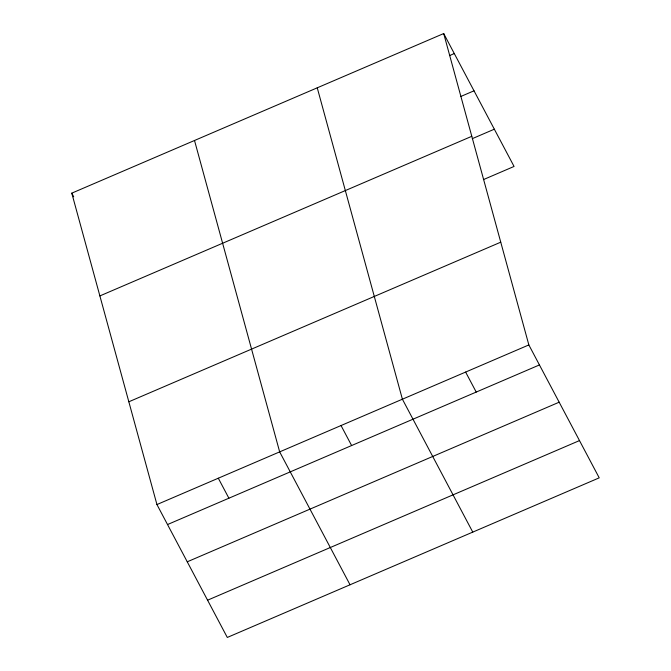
<?xml version="1.0" encoding="UTF-8"?>
<svg xmlns="http://www.w3.org/2000/svg" width="671" height="671" viewBox="0 0 671 671"><rect width="100%" height="100%" fill="white"/><g stroke="black" fill="none" stroke-linecap="round" stroke-linejoin="round"><path stroke-width="1.01" d="M443.699 33.55L528.849 344.936L599.22 477.844L227.301 637.45L156.939 504.55L71.78 193.156L443.699 33.55L514.061 166.45L483.414 179.61M449.495 55.609L454.284 53.554M460.6 96.565L474.011 90.811M99.878 295.919L471.797 136.305M472.309 138.654L494.342 129.193M128.832 401.786L500.751 242.181M156.939 504.55L528.849 344.936M167.524 524.546L539.442 364.94M187.251 561.803L559.169 402.197M207.574 600.193L579.492 440.587M465.624 372.07L476.217 392.074M472.77 532.111L402.399 399.203L317.249 87.817M341.036 425.54L351.621 445.544M350.036 584.777L279.664 451.877L194.515 140.491M71.78 193.156L73.709 196.796M218.301 478.213L228.895 498.217"/></g></svg>
